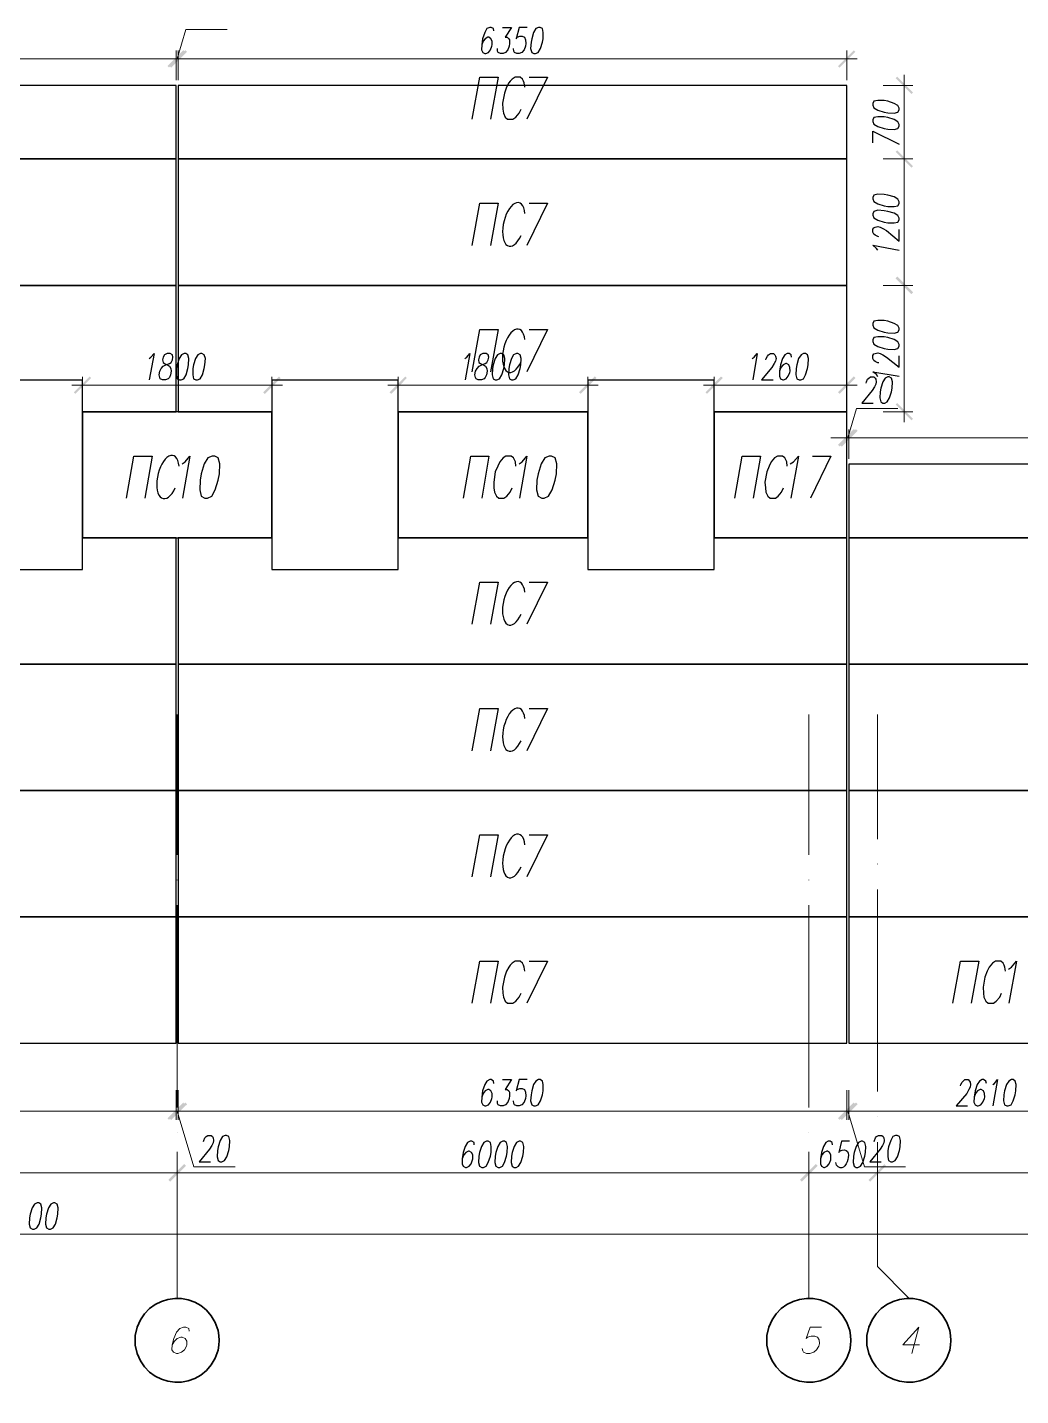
# Model space of a CAD drawing. Header units: millimetres. Extents: x 148937 to 2048786, y 870 to 351006.
# Drawn here: x 532975 to 542409, y 281122 to 294122 of the extents above; entities that cross this region are included whole.
import ezdxf

# ---------------------------------------------------------------- set-up
doc = ezdxf.new("R2010")
doc.units = ezdxf.units.MM
doc.layers.add('PDF _Геометрия', color=7, linetype='Continuous')
doc.layers.add('PDF _Сплошная заливка', color=7, linetype='Continuous', true_color=0x007eff)

msp = doc.modelspace()

# ---------------------------------------------------------------- linework, layer by layer
at = {"layer": 'PDF _Геометрия', "color": 150, "lineweight": 9, "true_color": 0x007eff}
for points in [[(534396.75911, 293823.77652), (534480.53999, 294103.04613), (534871.51743, 294103.04613)], [(528308.68256, 293823.77652), (534486.98538, 293823.77652)], [(534388.16654, 293823.77652), (534237.7906, 293823.77652)], [(534306.53503, 293823.77652), (540856.48139, 293823.77652)], [(534388.16654, 293823.77652), (534407.50059, 293823.77652), (534388.16654, 293823.77652)], [(534407.50199, 293823.77652), (534557.87793, 293823.77652)], [(540757.66259, 293621.84478), (540757.66259, 293903.26261)], [(541303.31207, 292771.14626), (541303.31207, 293671.25363)], [(541103.52629, 293570.28504), (541384.94412, 293570.28504)], [(541303.31207, 291572.43371), (541303.31207, 292970.92998)], [(541303.31207, 290371.5752), (541303.31207, 291772.21964)], [(533397.83453, 290723.88332), (535397.83457, 290723.88332)], [(533496.65117, 290521.95158), (533496.65117, 290803.36941)], [(535296.86704, 290521.95158), (535296.86704, 290803.36941)], [(536396.75858, 290723.88332), (538396.75862, 290723.88332)], [(536497.72773, 290521.95158), (536497.72773, 290803.36941)], [(538297.94142, 290521.95158), (538297.94142, 290803.36941)], [(539397.83514, 290723.88332), (540856.48183, 290723.88332)], [(539496.65178, 290521.95158), (539496.65178, 290803.36941)], [(540757.66259, 290521.95158), (540757.66259, 290803.36941)], [(540766.25515, 290223.34697), (540850.03603, 290502.61657), (541241.01347, 290502.61657)], [(541103.52629, 290470.39403), (541384.94412, 290470.39403)], [(540757.66259, 290023.56336), (540757.66259, 290302.83296)], [(540757.66259, 290223.34697), (540607.28665, 290223.34697)], [(540676.02888, 290223.34697), (545485.91059, 290223.34697)], [(540757.66259, 290223.34697), (540776.99663, 290223.34697), (540757.66259, 290223.34697)], [(540776.99585, 290223.34697), (540927.37179, 290223.34697)], [(534486.98537, 283823.77696), (528308.68254, 283823.77696)], [(534388.16654, 283823.77696), (534237.7906, 283823.77696)], [(540856.48141, 283823.77696), (534306.53504, 283823.77696)], [(534407.50199, 283823.77696), (534388.16794, 283823.77696), (534407.50199, 283823.77696)], [(534396.75911, 283823.77696), (534555.72796, 283295.31294), (534946.7054, 283295.31294)], [(534407.50199, 283823.77696), (534557.87793, 283823.77696)], [(540757.66259, 283823.77696), (540607.28665, 283823.77696)], [(543485.91003, 283823.77696), (540676.02808, 283823.77696)], [(540776.99585, 283823.77696), (540757.6618, 283823.77696), (540776.99585, 283823.77696)], [(540766.25515, 283823.77696), (540925.224, 283295.31294), (541316.20144, 283295.31294)], [(540776.99585, 283823.77696), (540927.37179, 283823.77696)]]:
    msp.add_lwpolyline(points, dxfattribs=at)
at = {"layer": 'PDF _Геометрия', "lineweight": 25}
for points in [[(537406.42823, 294088.00871), (537402.13177, 294111.63921), (537380.6495, 294122.38035), (537365.6119, 294122.38035), (537339.83317, 294111.63921), (537318.35089, 294075.11934), (537299.01684, 294014.96897), (537290.42393, 293956.96682), (537288.2757, 293907.55758), (537301.16507, 293883.92708), (537320.49912, 293873.18594), (537329.09203, 293873.18594), (537354.87076, 293883.92708), (537374.20481, 293907.55758), (537387.09418, 293944.07745), (537389.24241, 293956.96682), (537389.24241, 293991.33846), (537376.35304, 294014.96897), (537357.01899, 294027.85833), (537348.42608, 294027.85833), (537322.64735, 294014.96897), (537303.3133, 293991.33846), (537290.42393, 293956.96682)], [(537488.05975, 294122.38114), (537573.98885, 294122.38114), (537511.69025, 294027.85912), (537533.17253, 294027.85912), (537548.21012, 294014.96975), (537552.50658, 294004.22861), (537554.6548, 293967.70874), (537550.35835, 293944.07824), (537537.46898, 293907.55837), (537515.98671, 293883.92786), (537492.3562, 293873.18672), (537468.7257, 293873.18672), (537447.24342, 293883.92786), (537440.79874, 293896.81723), (537438.65051, 293920.44773)], [(537722.21578, 294122.38114), (537644.87958, 294122.38114), (537616.95262, 294014.96975), (537627.69376, 294027.85912), (537653.47249, 294038.60026), (537674.95477, 294038.60026), (537696.43705, 294027.85912), (537707.17819, 294004.22861), (537709.32641, 293967.70874), (537705.02996, 293944.07824), (537692.14059, 293907.55837), (537670.65831, 293883.92786), (537647.02781, 293873.18672), (537623.3973, 293873.18672), (537601.91503, 293883.92786), (537595.47034, 293896.81723), (537593.32212, 293920.44773)], [(537200.19802, 293250.20121), (537271.08953, 293649.77157), (537445.09598, 293649.77157), (537374.20446, 293250.20121)], [(537700.73438, 293555.24806), (537694.28969, 293593.91616), (537685.69678, 293611.10198), (537677.10387, 293630.43603), (537655.62159, 293649.77008), (537606.21236, 293649.77008), (537578.2854, 293630.43603), (537561.09957, 293611.10198), (537546.06198, 293593.91616), (537526.72793, 293555.24806), (537505.24565, 293497.24591), (537488.05983, 293402.72389), (537490.20806, 293344.72174), (537496.65274, 293308.20187), (537513.83857, 293269.53377), (537535.32084, 293250.19973), (537584.73008, 293250.19973), (537612.65704, 293269.53377), (537644.88046, 293308.20187), (537664.2145, 293344.72174)], [(537741.55123, 293649.7706), (537915.55767, 293649.7706), (537720.06895, 293250.20025)], [(541004.70965, 293026.78588), (541004.70965, 293136.34549), (541253.90406, 293013.89651)], [(537200.19802, 292049.34052), (537271.08953, 292451.0591), (537445.09598, 292451.0591), (537374.20446, 292049.34052)], [(537741.55123, 292451.06024), (537915.55767, 292451.06024), (537720.06895, 292049.34166)], [(541062.71162, 292133.12236), (541051.97048, 292135.27059), (541028.33998, 292148.15996), (541015.45061, 292156.75287), (541004.70947, 292176.08692), (541004.70947, 292206.16211), (541015.45061, 292219.05147), (541028.33998, 292225.49616), (541051.97048, 292229.79261), (541075.60099, 292225.49616), (541099.23149, 292212.60679), (541135.75136, 292191.12451), (541253.90389, 292092.30604), (541253.90389, 292201.86565)], [(541051.96873, 292004.22739), (541039.07937, 292021.41321), (541004.70772, 292051.4884), (541253.90214, 292006.37562)], [(537200.19802, 290850.63016), (537271.08953, 291250.20051), (537445.09598, 291250.20051), (537374.20446, 290850.63016)], [(537741.55123, 291250.19955), (537915.55767, 291250.19955), (537720.06895, 290850.6292)], [(534130.38097, 290975.22667), (534147.56679, 290988.11603), (534177.64198, 291022.48768), (534132.5292, 290773.29326)], [(537129.30502, 290975.22667), (537148.63907, 290988.11603), (537176.56603, 291022.48768), (537133.60147, 290773.29326)], [(539859.70279, 290975.22667), (539876.88861, 290988.11603), (539906.9638, 291022.48768), (539863.99925, 290773.29326)], [(539988.59776, 290962.33782), (539990.74599, 290975.22719), (540003.63536, 290998.85769), (540014.3765, 291011.74706), (540031.56232, 291022.4882), (540061.63751, 291022.4882), (540074.52687, 291011.74706), (540080.97156, 290998.85769), (540085.26801, 290975.22719), (540080.97156, 290951.59669), (540068.08219, 290927.96618), (540046.59991, 290891.44631), (539947.78144, 290773.29378), (540057.34105, 290773.29378)], [(540233.4945, 290988.11551), (540229.19804, 291011.74601), (540209.86399, 291022.48715), (540192.67817, 291022.48715), (540169.04767, 291011.74601), (540145.41716, 290975.22614), (540128.23134, 290915.07576), (540117.4902, 290857.07362), (540117.4902, 290807.66438), (540128.23134, 290784.03387), (540149.71362, 290773.29274), (540156.1583, 290773.29274), (540181.93703, 290784.03387), (540201.27108, 290807.66438), (540216.30868, 290844.18425), (540218.45691, 290857.07362), (540216.30868, 290891.44526), (540205.56754, 290915.07576), (540184.08526, 290927.96513), (540177.64058, 290927.96513), (540151.86185, 290915.07576), (540132.5278, 290891.44526), (540117.4902, 290857.07362)], [(541062.71162, 290934.40981), (541051.97048, 290936.55804), (541028.33998, 290947.29918), (541015.45061, 290958.04032), (541004.70947, 290975.22614), (541004.70947, 291005.30133), (541015.45061, 291020.33892), (541028.33998, 291024.63538), (541051.97048, 291028.93183), (541075.60099, 291024.63538), (541099.23149, 291011.74601), (541135.75136, 290990.26373), (541253.90389, 290893.59349), (541253.90389, 291001.00487)], [(541051.96873, 290803.36889), (541039.07937, 290822.70293), (541004.70772, 290850.6299), (541253.90214, 290807.66534)], [(540942.40921, 290743.21877), (540944.55743, 290756.10814), (540955.29857, 290779.73864), (540966.03971, 290790.47978), (540983.22553, 290803.36915), (541015.44895, 290803.36915), (541028.33832, 290790.47978), (541032.63477, 290779.73864), (541036.93123, 290756.10814), (541032.63477, 290732.47763), (541021.89363, 290706.6989), (540998.26313, 290672.32726), (540901.59288, 290552.02651), (541009.00427, 290552.02651)], [(533917.70415, 289649.77056), (533986.44744, 290049.34091), (534160.45388, 290049.34091), (534089.56237, 289649.77056)], [(534444.02038, 289974.15395), (534471.94734, 289993.488), (534519.20835, 290049.34192), (534448.31683, 289649.77157)], [(537116.41618, 289649.77056), (537187.30769, 290049.34091), (537359.16591, 290049.34091), (537290.42262, 289649.77056)], [(537614.80439, 289954.8185), (537610.50794, 289993.4866), (537601.91503, 290012.82065), (537591.17389, 290032.1547), (537569.69161, 290049.34052), (537520.28237, 290049.34052), (537492.35541, 290032.1547), (537462.28023, 289993.4866), (537442.94618, 289954.8185), (537419.31567, 289898.96458), (537404.27808, 289802.29433), (537406.42631, 289746.44041), (537410.72276, 289707.77232), (537430.05681, 289669.10422), (537451.53909, 289649.77017), (537500.94832, 289649.77017), (537528.87528, 289669.10422), (537558.95047, 289707.77232), (537578.28452, 289746.44041)], [(537644.88054, 289974.15395), (537672.8075, 289993.488), (537720.06851, 290049.34192), (537649.177, 289649.77157)], [(539694.28943, 289649.77056), (539765.18095, 290049.34091), (539937.03916, 290049.34091), (539868.29588, 289649.77056)], [(540192.67765, 289954.8185), (540188.38119, 289993.4866), (540179.78828, 290012.82065), (540169.04714, 290032.1547), (540147.56487, 290049.34052), (540098.15563, 290049.34052), (540070.22867, 290032.1547), (540040.15348, 289993.4866), (540020.81943, 289954.8185), (539997.18893, 289898.96458), (539980.0031, 289802.29433), (539984.29956, 289746.44041), (539988.59602, 289707.77232), (540007.93006, 289669.10422), (540029.41234, 289649.77017), (540078.82158, 289649.77017), (540106.74854, 289669.10422), (540136.82373, 289707.77232), (540156.15778, 289746.44041)], [(540220.60566, 289974.15395), (540250.68085, 289993.488), (540297.94185, 290049.34192), (540227.05034, 289649.77157)], [(540433.28029, 290049.34105), (540607.28673, 290049.34105), (540411.79801, 289649.77069)], [(537200.19802, 288451.0591), (537271.08953, 288850.62946), (537445.09598, 288850.62946), (537374.20446, 288451.0591)], [(537741.55123, 288850.63068), (537915.55767, 288850.63068), (537720.06895, 288451.06033)], [(537200.19802, 287250.2006), (537271.08953, 287649.77095), (537445.09598, 287649.77095), (537374.20446, 287250.2006)], [(537741.55123, 287649.76999), (537915.55767, 287649.76999), (537720.06895, 287250.19964)], [(537200.19802, 286051.48914), (537271.08953, 286451.0595), (537445.09598, 286451.0595), (537374.20446, 286051.48914)], [(537741.55123, 286451.05963), (537915.55767, 286451.05963), (537720.06895, 286051.48927)], [(537200.19802, 284850.62955), (537271.08953, 285250.1999), (537445.09598, 285250.1999), (537374.20446, 284850.62955)], [(537700.73438, 285155.67858), (537694.28969, 285194.34668), (537685.69678, 285211.5325), (537677.10387, 285230.86655), (537655.62159, 285250.2006), (537606.21236, 285250.2006), (537578.2854, 285230.86655), (537561.09957, 285211.5325), (537546.06198, 285194.34668), (537526.72793, 285155.67858), (537505.24565, 285097.67643), (537488.05983, 285003.15441), (537490.20806, 284945.15226), (537496.65274, 284908.63239), (537513.83857, 284869.96429), (537535.32084, 284850.63024), (537584.73008, 284850.63024), (537612.65704, 284869.96429), (537644.88046, 284908.63239), (537664.2145, 284945.15226)], [(537741.55123, 285250.20112), (537915.55767, 285250.20112), (537720.06895, 284850.63077)], [(541765.18191, 284850.62955), (541836.07342, 285250.1999), (542010.07987, 285250.1999), (541939.18835, 284850.62955)], [(542265.71826, 285155.67858), (542259.27358, 285194.34668), (542250.68067, 285211.5325), (542242.08776, 285230.86655), (542220.60548, 285250.2006), (542171.19625, 285250.2006), (542141.12106, 285230.86655), (542126.08346, 285211.5325), (542111.04587, 285194.34668), (542091.71182, 285155.67858), (542068.08131, 285097.67643), (542053.04372, 285003.15441), (542055.19195, 284945.15226), (542059.4884, 284908.63239), (542078.82245, 284869.96429), (542100.30473, 284850.63024), (542149.71397, 284850.63024), (542177.64093, 284869.96429), (542209.86434, 284908.63239), (542227.05017, 284945.15226)], [(542293.64627, 285175.01184), (542321.57323, 285194.34589), (542368.83424, 285250.19981), (542297.94273, 284850.62946)], [(537406.42823, 284088.00914), (537402.13177, 284111.63965), (537380.6495, 284124.52902), (537365.6119, 284124.52902), (537339.83317, 284111.63965), (537318.35089, 284077.26801), (537299.01684, 284017.11763), (537290.42393, 283956.96725), (537288.2757, 283909.70624), (537301.16507, 283886.07574), (537320.49912, 283875.3346), (537329.09203, 283875.3346), (537354.87076, 283886.07574), (537374.20481, 283909.70624), (537387.09418, 283946.22612), (537389.24241, 283956.96725), (537389.24241, 283993.48713), (537376.35304, 284017.11763), (537357.01899, 284030.007), (537348.42608, 284030.007), (537322.64735, 284017.11763), (537303.3133, 283993.48713), (537290.42393, 283956.96725)], [(537488.05975, 284124.52972), (537573.98885, 284124.52972), (537511.69025, 284030.0077), (537533.17253, 284030.0077), (537548.21012, 284017.11833), (537552.50658, 284006.37719), (537554.6548, 283969.85732), (537550.35835, 283946.22682), (537537.46898, 283909.70694), (537515.98671, 283886.07644), (537492.3562, 283875.3353), (537468.7257, 283875.3353), (537447.24342, 283886.07644), (537440.79874, 283898.96581), (537438.65051, 283922.59631)], [(537722.21578, 284124.52972), (537644.87958, 284124.52972), (537616.95262, 284017.11833), (537627.69376, 284030.0077), (537653.47249, 284040.74883), (537674.95477, 284040.74883), (537696.43705, 284030.0077), (537707.17819, 284006.37719), (537709.32641, 283969.85732), (537705.02996, 283946.22682), (537692.14059, 283909.70694), (537670.65831, 283886.07644), (537647.02781, 283875.3353), (537623.3973, 283875.3353), (537601.91503, 283886.07644), (537595.47034, 283898.96581), (537593.32212, 283922.59631)], [(541838.22086, 284064.37851), (541840.36909, 284077.26788), (541853.25846, 284100.89838), (541861.85137, 284111.63952), (541879.03719, 284124.52888), (541911.2606, 284124.52888), (541924.14997, 284111.63952), (541930.59465, 284100.89838), (541932.74288, 284077.26788), (541928.44643, 284053.63737), (541917.70529, 284030.00687), (541896.22301, 283993.48699), (541797.40454, 283875.33447), (541904.81592, 283875.33447)], [(542083.11978, 284088.00914), (542078.82333, 284111.63965), (542057.34105, 284124.52902), (542042.30346, 284124.52902), (542016.52472, 284111.63965), (541995.04245, 284077.26801), (541977.85663, 284017.11763), (541967.11549, 283956.96725), (541964.96726, 283909.70624), (541977.85663, 283886.07574), (541997.19067, 283875.3346), (542005.78359, 283875.3346), (542031.56232, 283886.07574), (542050.89637, 283909.70624), (542065.93396, 283946.22612), (542068.08219, 283956.96725), (542065.93396, 283993.48713), (542055.19282, 284017.11763), (542033.71055, 284030.007), (542025.11763, 284030.007), (541999.3389, 284017.11763), (541980.00485, 283993.48713), (541967.11549, 283956.96725)], [(542143.26771, 284077.26844), (542160.45353, 284088.00958), (542188.38049, 284124.52945), (542145.41594, 283875.33504)], [(534648.10245, 283535.91523), (534650.25068, 283546.65637), (534660.99181, 283570.28688), (534671.73295, 283583.17624), (534688.91877, 283593.91738), (534718.99396, 283593.91738), (534734.03156, 283583.17624), (534738.32801, 283570.28688), (534742.62447, 283546.65637), (534738.32801, 283523.02587), (534725.43865, 283499.39536), (534703.95637, 283462.87549), (534607.28612, 283344.72297), (534714.69751, 283344.72297)], [(537219.53128, 283503.69094), (537217.38305, 283527.32145), (537195.90078, 283540.21082), (537180.86318, 283540.21082), (537155.08445, 283527.32145), (537133.60217, 283490.80158), (537114.26812, 283432.79943), (537103.52698, 283372.64905), (537103.52698, 283325.38804), (537114.26812, 283301.75754), (537135.7504, 283288.86817), (537144.34331, 283288.86817), (537170.12204, 283301.75754), (537189.45609, 283325.38804), (537202.34546, 283361.90792), (537204.49369, 283372.64905), (537204.49369, 283409.16893), (537191.60432, 283432.79943), (537172.27027, 283443.54057), (537163.67736, 283443.54057), (537137.89863, 283432.79943), (537118.56458, 283409.16893), (537103.52698, 283372.64905)], [(540622.32319, 283503.69094), (540618.02674, 283527.32145), (540598.69269, 283540.21082), (540581.50686, 283540.21082), (540557.87636, 283527.32145), (540536.39408, 283490.80158), (540517.06003, 283432.79943), (540506.31889, 283372.64905), (540506.31889, 283325.38804), (540517.06003, 283301.75754), (540538.54231, 283288.86817), (540547.13522, 283288.86817), (540570.76573, 283301.75754), (540590.09977, 283325.38804), (540605.13737, 283361.90792), (540607.2856, 283372.64905), (540605.13737, 283409.16893), (540594.39623, 283432.79943), (540572.91395, 283443.54057), (540566.46927, 283443.54057), (540540.69054, 283432.79943), (540521.35649, 283409.16893), (540506.31889, 283372.64905)], [(540783.44027, 283540.21152), (540706.10407, 283540.21152), (540680.32534, 283432.80013), (540688.91825, 283443.54127)], [(541017.59849, 283535.91523), (541019.74672, 283546.65637), (541030.48785, 283570.28688), (541041.22899, 283583.17624), (541058.41481, 283593.91738), (541090.63823, 283593.91738), (541103.5276, 283583.17624), (541107.82405, 283570.28688), (541112.12051, 283546.65637), (541107.82405, 283523.02587), (541097.08291, 283499.39536), (541073.45241, 283462.87549), (540976.78216, 283344.72297), (541084.19355, 283344.72297)], [(540658.84306, 283312.49938), (540654.54661, 283336.12988)]]:
    msp.add_lwpolyline(points, dxfattribs=at)
for points in [[(537829.62716, 294122.38114), (537803.84843, 294111.64), (537782.36616, 294075.12013), (537765.18033, 294014.96975), (537758.73565, 293980.59811), (537754.43919, 293920.44773), (537765.18033, 293883.92786), (537784.51438, 293873.18672), (537801.7002, 293873.18672), (537825.33071, 293883.92786), (537848.96121, 293920.44773), (537866.14704, 293980.59811), (537872.59172, 294014.96975), (537874.73995, 294075.12013), (537866.14704, 294111.64), (537844.66476, 294122.38114)], [(541004.70965, 293383.39028), (541015.45078, 293357.61155), (541051.97066, 293336.12927), (541112.12103, 293316.79522), (541146.49268, 293310.35054), (541206.64305, 293308.20231), (541243.16292, 293316.79522), (541253.90406, 293338.2775), (541253.90406, 293353.31509), (541243.16292, 293379.09382), (541206.64305, 293400.5761), (541146.49268, 293419.91015), (541112.12103, 293426.35483), (541051.97066, 293428.50306), (541015.45078, 293419.91015), (541004.70965, 293398.42787)], [(541004.70965, 293228.71762), (541015.45078, 293202.93889), (541051.97066, 293181.45661), (541112.12103, 293162.12256), (541146.49268, 293155.67788), (541206.64305, 293153.52965), (541243.16292, 293162.12256), (541253.90406, 293183.60484), (541253.90406, 293198.64243), (541243.16292, 293224.42117), (541206.64305, 293245.90344), (541146.49268, 293265.23749), (541112.12103, 293271.68218), (541051.97066, 293273.8304), (541015.45078, 293265.23749), (541004.70965, 293243.75522)], [(541004.70965, 292491.87491), (541015.45078, 292468.2444), (541051.97066, 292444.6139), (541112.12103, 292427.42807), (541146.49268, 292420.98339), (541206.64305, 292418.83516), (541243.16292, 292427.42807), (541253.90406, 292448.91035), (541253.90406, 292463.94795), (541243.16292, 292489.72668), (541206.64305, 292511.20896), (541146.49268, 292528.39478), (541112.12103, 292534.83946), (541051.97066, 292539.13592), (541015.45078, 292528.39478), (541004.70965, 292506.9125)], [(541004.70965, 292337.20443), (541015.45078, 292311.4257), (541051.97066, 292289.94342), (541112.12103, 292272.7576), (541146.49268, 292266.31292), (541206.64305, 292264.16469), (541243.16292, 292272.7576), (541253.90406, 292294.23988), (541253.90406, 292309.27747), (541243.16292, 292335.05621), (541206.64305, 292356.53848), (541146.49268, 292373.7243), (541112.12103, 292380.16899), (541051.97066, 292384.46544), (541015.45078, 292373.7243), (541004.70965, 292352.24203)], [(541004.70965, 291293.16454), (541015.45078, 291267.38581), (541051.97066, 291245.90353), (541112.12103, 291226.56948), (541146.49268, 291220.1248), (541206.64305, 291217.97657), (541243.16292, 291226.56948), (541253.90406, 291248.05176), (541253.90406, 291263.08935), (541243.16292, 291288.86809), (541206.64305, 291310.35036), (541146.49268, 291329.68441), (541112.12103, 291336.1291), (541051.97066, 291338.27732), (541015.45078, 291329.68441), (541004.70965, 291308.20214)], [(541004.70965, 291138.49188), (541015.45078, 291112.71315), (541051.97066, 291091.23087), (541112.12103, 291071.89683), (541146.49268, 291065.45214), (541206.64305, 291063.30391), (541243.16292, 291071.89683), (541253.90406, 291093.3791), (541253.90406, 291108.4167), (541243.16292, 291134.19543), (541206.64305, 291155.67771), (541146.49268, 291175.01176), (541112.12103, 291181.45644), (541051.97066, 291183.60467), (541015.45078, 291175.01176), (541004.70965, 291153.52948)], [(534302.23656, 291022.48794), (534276.45783, 291011.7468), (534263.56846, 290988.11629), (534259.27201, 290962.33756), (534263.56846, 290938.70706), (534276.45783, 290927.96592), (534306.53302, 290915.07655), (534325.86707, 290904.33541), (534338.75643, 290880.70491), (534340.90466, 290857.0744), (534334.45998, 290820.55453), (534323.71884, 290796.92403), (534312.9777, 290784.03466), (534287.19897, 290773.29352), (534257.12378, 290773.29352), (534235.6415, 290784.03466), (534231.34505, 290796.92403), (534227.04859, 290820.55453), (534233.49328, 290857.0744), (534244.23441, 290880.70491), (534265.71669, 290904.33541), (534289.3472, 290915.07655), (534323.71884, 290927.96592), (534340.90466, 290938.70706), (534351.6458, 290962.33756), (534355.94225, 290988.11629), (534353.79403, 291011.7468), (534332.31175, 291022.48794)], [(534463.35364, 291022.48794), (534437.57491, 291011.7468), (534416.09263, 290975.22693), (534398.90681, 290915.07655), (534392.46213, 290880.70491), (534390.3139, 290820.55453), (534398.90681, 290784.03466), (534420.38909, 290773.29352), (534435.42668, 290773.29352), (534461.20541, 290784.03466), (534482.68769, 290820.55453), (534499.87351, 290880.70491), (534506.31819, 290915.07655), (534508.46642, 290975.22693), (534499.87351, 291011.7468), (534478.39123, 291022.48794)], [(534618.02848, 291022.48794), (534592.24975, 291011.7468), (534570.76747, 290975.22693), (534553.58165, 290915.07655), (534547.13697, 290880.70491), (534544.98874, 290820.55453), (534553.58165, 290784.03466), (534575.06393, 290773.29352), (534590.10152, 290773.29352), (534615.88026, 290784.03466), (534637.36253, 290820.55453), (534654.54835, 290880.70491), (534660.99304, 290915.07655), (534665.28949, 290975.22693), (534654.54835, 291011.7468), (534633.06608, 291022.48794)], [(537301.1628, 291022.48794), (537275.38407, 291011.7468), (537264.64293, 290988.11629), (537260.34647, 290962.33756), (537262.4947, 290938.70706), (537277.53229, 290927.96592), (537305.45925, 290915.07655), (537326.94153, 290904.33541), (537337.68267, 290880.70491), (537341.97912, 290857.0744), (537335.53444, 290820.55453), (537322.64507, 290796.92403), (537314.05216, 290784.03466), (537288.27343, 290773.29352), (537256.05002, 290773.29352), (537236.71597, 290784.03466), (537230.27128, 290796.92403), (537225.97483, 290820.55453), (537232.41951, 290857.0744), (537245.30888, 290880.70491), (537264.64293, 290904.33541), (537290.42166, 290915.07655), (537322.64507, 290927.96592), (537339.8309, 290938.70706), (537352.72026, 290962.33756), (537357.01672, 290988.11629), (537352.72026, 291011.7468), (537331.23799, 291022.48794)], [(537464.4302, 291022.48794), (537438.65147, 291011.7468), (537417.16919, 290975.22693), (537397.83514, 290915.07655), (537391.39046, 290880.70491), (537389.24223, 290820.55453), (537397.83514, 290784.03466), (537419.31742, 290773.29352), (537434.35501, 290773.29352), (537460.13375, 290784.03466), (537481.61602, 290820.55453), (537500.95007, 290880.70491), (537507.39476, 290915.07655), (537509.54298, 290975.22693), (537500.95007, 291011.7468), (537479.4678, 291022.48794)], [(537619.10067, 291022.48794), (537593.32194, 291011.7468), (537571.83966, 290975.22693), (537552.50562, 290915.07655), (537546.06093, 290880.70491), (537543.9127, 290820.55453), (537552.50562, 290784.03466), (537573.98789, 290773.29352), (537589.02549, 290773.29352), (537614.80422, 290784.03466), (537636.2865, 290820.55453), (537655.62055, 290880.70491), (537662.06523, 290915.07655), (537664.21346, 290975.22693), (537655.62055, 291011.7468), (537634.13827, 291022.48794)], [(540347.35031, 291022.48794), (540323.7198, 291011.7468), (540300.0893, 290975.22693), (540282.90347, 290915.07655), (540276.45879, 290880.70491), (540274.31056, 290820.55453), (540282.90347, 290784.03466), (540304.38575, 290773.29352), (540319.42335, 290773.29352), (540345.20208, 290784.03466), (540366.68435, 290820.55453), (540383.87018, 290880.70491), (540390.31486, 290915.07655), (540394.61132, 290975.22693), (540383.87018, 291011.7468), (540364.53613, 291022.48794)], [(541146.49128, 290803.36889), (541120.71254, 290790.47952), (541099.23027, 290756.10788), (541079.89622, 290695.9575), (541075.59976, 290659.43763), (541071.30331, 290601.43548), (541079.89622, 290564.91561), (541101.37849, 290552.02624), (541118.56432, 290552.02624), (541142.19482, 290564.91561), (541163.6771, 290601.43548), (541183.01115, 290659.43763), (541189.45583, 290695.9575), (541191.60406, 290756.10788), (541183.01115, 290790.47952), (541161.52887, 290803.36889)], [(534729.73615, 290049.34105), (534688.91982, 290032.15522), (534654.54818, 289974.15308), (534624.47299, 289879.63106), (534615.88008, 289821.62891), (534611.58363, 289727.10689), (534626.62122, 289669.10474), (534658.84463, 289649.77069), (534684.62337, 289649.77069), (534725.43969, 289669.10474), (534759.81134, 289727.10689), (534787.7383, 289821.62891), (534798.47944, 289879.63106), (534802.77589, 289974.15308), (534787.7383, 290032.15522), (534755.51488, 290049.34105)], [(537930.59413, 290049.34105), (537889.7778, 290032.15522), (537855.40616, 289974.15308), (537825.33097, 289879.63106), (537814.58983, 289821.62891), (537810.29338, 289727.10689), (537825.33097, 289669.10474), (537859.70261, 289649.77069), (537883.33312, 289649.77069), (537924.14945, 289669.10474), (537958.52109, 289727.10689), (537988.59628, 289821.62891), (537999.33742, 289879.63106), (538003.63387, 289974.15308), (537988.59628, 290032.15522), (537954.22463, 290049.34105)], [(537829.62716, 284124.52972), (537803.84843, 284111.64035), (537782.36616, 284077.26871), (537765.18033, 284017.11833), (537758.73565, 283980.59846), (537754.43919, 283922.59631), (537765.18033, 283886.07644), (537784.51438, 283875.3353), (537801.7002, 283875.3353), (537825.33071, 283886.07644), (537848.96121, 283922.59631), (537866.14704, 283980.59846), (537872.59172, 284017.11833), (537874.73995, 284077.26871), (537866.14704, 284111.64035), (537844.66476, 284124.52972)], [(542321.5721, 284124.52972), (542295.79336, 284111.64035), (542274.31109, 284077.26871), (542254.97704, 284017.11833), (542248.53236, 283980.59846), (542246.38413, 283922.59631), (542254.97704, 283886.07644), (542276.45932, 283875.3353), (542291.49691, 283875.3353), (542317.27564, 283886.07644), (542338.75792, 283922.59631), (542358.09197, 283980.59846), (542364.53665, 284017.11833), (542366.68488, 284077.26871), (542358.09197, 284111.64035), (542336.60969, 284124.52972)], [(534852.18452, 283593.91721), (534826.40578, 283583.17607), (534804.92351, 283546.6562), (534785.58946, 283486.50582), (534779.14477, 283452.13418), (534776.99655, 283391.9838), (534785.58946, 283355.46393), (534807.07174, 283344.72279), (534822.10933, 283344.72279), (534847.88806, 283355.46393), (534869.37034, 283391.9838), (534888.70439, 283452.13418), (534895.14907, 283486.50582), (534897.2973, 283546.6562), (534888.70439, 283583.17607), (534867.22211, 283593.91721)], [(537335.53523, 283540.21152), (537309.7565, 283527.32215), (537288.27422, 283490.80228), (537268.94017, 283432.80013), (537262.49549, 283396.28026), (537260.34726, 283336.12988), (537268.94017, 283301.75824), (537290.42245, 283288.86887), (537305.46004, 283288.86887), (537331.23877, 283301.75824), (537352.72105, 283336.12988), (537372.0551, 283396.28026), (537378.49978, 283432.80013), (537380.64801, 283490.80228), (537372.0551, 283527.32215), (537350.57282, 283540.21152)], [(537490.20789, 283540.21152), (537464.42915, 283527.32215), (537442.94688, 283490.80228), (537423.61283, 283432.80013), (537417.16814, 283396.28026), (537415.01992, 283336.12988), (537423.61283, 283301.75824), (537445.0951, 283288.86887), (537462.28093, 283288.86887), (537485.91143, 283301.75824), (537507.39371, 283336.12988), (537526.72776, 283396.28026), (537533.17244, 283432.80013), (537535.32067, 283490.80228), (537526.72776, 283527.32215), (537505.24548, 283540.21152)], [(537644.88054, 283540.21152), (537619.10181, 283527.32215), (537597.61953, 283490.80228), (537578.28548, 283432.80013), (537573.98903, 283396.28026), (537569.69257, 283336.12988), (537580.43371, 283301.75824), (537599.76776, 283288.86887), (537616.95358, 283288.86887), (537640.58409, 283301.75824), (537662.06636, 283336.12988), (537681.40041, 283396.28026), (537687.8451, 283432.80013), (537689.99332, 283490.80228), (537681.40041, 283527.32215), (537659.91814, 283540.21152)], [(540892.99979, 283540.21152), (540867.22106, 283527.32215), (540845.73879, 283490.80228), (540826.40474, 283432.80013), (540819.96005, 283396.28026), (540817.81182, 283336.12988), (540826.40474, 283301.75824), (540847.88701, 283288.86887), (540862.92461, 283288.86887), (540888.70334, 283301.75824), (540910.18562, 283336.12988), (540929.51967, 283396.28026), (540935.96435, 283432.80013), (540938.11258, 283490.80228), (540929.51967, 283527.32215), (540908.03739, 283540.21152)], [(541221.67837, 283593.91721), (541195.89964, 283583.17607), (541174.41736, 283546.6562), (541155.08331, 283486.50582), (541148.63863, 283452.13418), (541146.4904, 283391.9838), (541155.08331, 283355.46393), (541176.56559, 283344.72279), (541191.60318, 283344.72279), (541217.38192, 283355.46393), (541238.86419, 283391.9838), (541258.19824, 283452.13418), (541264.64293, 283486.50582), (541266.79115, 283546.6562), (541258.19824, 283583.17607), (541236.71597, 283593.91721)], [(533067.00563, 282953.74518), (533041.2269, 282943.00404), (533019.74462, 282906.48417), (533002.5588, 282846.33379), (532996.11411, 282811.96215), (532991.81766, 282751.81177), (533002.5588, 282717.44013), (533024.04107, 282704.55076), (533039.07867, 282704.55076), (533064.8574, 282717.44013), (533086.33968, 282751.81177), (533103.5255, 282811.96215), (533109.97018, 282846.33379), (533112.11841, 282906.48417), (533103.5255, 282943.00404), (533082.04322, 282953.74518)], [(533221.68047, 282953.74518), (533195.90174, 282943.00404), (533174.41946, 282906.48417), (533157.23364, 282846.33379), (533150.78896, 282811.96215), (533146.4925, 282751.81177), (533157.23364, 282717.44013), (533178.71592, 282704.55076), (533193.75351, 282704.55076), (533219.53224, 282717.44013), (533241.01452, 282751.81177), (533258.20034, 282811.96215), (533264.64502, 282846.33379), (533266.79325, 282906.48417), (533258.20034, 282943.00404), (533236.71806, 282953.74518)]]:
    msp.add_lwpolyline(points, close=True, dxfattribs=at)
at = {"layer": 'PDF _Геометрия', "color": 150, "lineweight": 9, "true_color": 0x007eff}
for points in [[(534388.16654, 293903.26261), (534388.16654, 293621.84478)], [(534407.50199, 293903.26261), (534407.50199, 293621.84478)], [(541384.94412, 292872.11104), (541103.52629, 292872.11104)], [(541384.94412, 291671.25253), (541103.52629, 291671.25253)], [(540776.99585, 290302.83296), (540776.99585, 290023.56336)], [(534388.16654, 283744.29315), (534388.16654, 284023.56275)], [(534407.50199, 283744.29315), (534407.50199, 284023.56275)], [(540757.66259, 283744.29315), (540757.66259, 284023.56275)], [(540776.99585, 283744.29315), (540776.99585, 284023.56275)]]:
    msp.add_lwpolyline(points, close=True, dxfattribs=at)
at = {"layer": 'PDF _Геометрия', "color": 152, "lineweight": 30, "true_color": 0x2776bb}
for points in [[(528407.50138, 293570.28504), (528407.50138, 292872.11104), (534388.16708, 292872.11104), (534388.16708, 293570.28504)], [(534407.50199, 293570.28504), (534407.50199, 292872.11104), (540757.66315, 292872.11104), (540757.66315, 293570.28504)], [(528407.50138, 292872.11186), (528407.50138, 291671.25253), (534388.16708, 291671.25253), (534388.16708, 292872.11186)], [(534407.50199, 292872.11186), (534407.50199, 291671.25253), (540757.66315, 291671.25253), (540757.66315, 292872.11186)], [(533496.65117, 288970.93199), (533496.65117, 290771.14678), (532297.94011, 290771.14678), (532297.94011, 288970.93199)], [(536497.72773, 288970.93199), (536497.72773, 290771.14678), (535296.8684, 290771.14678), (535296.8684, 288970.93199)], [(539496.65178, 288970.93199), (539496.65178, 290771.14678), (538297.94072, 290771.14678), (538297.94072, 288970.93199)], [(533496.65117, 290470.39363), (533496.65117, 289271.68257), (535296.86596, 289271.68257), (535296.86596, 290470.39363)], [(536497.72773, 290470.39363), (536497.72773, 289271.68257), (538297.94252, 289271.68257), (538297.94252, 290470.39363)], [(539496.65178, 290470.39363), (539496.65178, 289271.68257), (540757.66148, 289271.68257), (540757.66148, 290470.39363)], [(540776.99585, 289972.00477), (540776.99585, 289271.68257), (545387.09234, 289271.68257), (545387.09234, 289972.00477)], [(540776.99585, 289271.6823), (540776.99585, 288070.82297), (545387.09234, 288070.82297), (545387.09234, 289271.6823)], [(528407.50138, 288070.82367), (528407.50138, 286872.11261), (534388.16708, 286872.11261), (534388.16708, 288070.82367)], [(534407.50199, 288070.82367), (534407.50199, 286872.11261), (540757.66315, 286872.11261), (540757.66315, 288070.82367)], [(540776.99585, 288070.82367), (540776.99585, 286872.11261), (545387.09234, 286872.11261), (545387.09234, 288070.82367)], [(528407.50138, 286872.11234), (528407.50138, 285671.25301), (534388.16708, 285671.25301), (534388.16708, 286872.11234)], [(534407.50199, 286872.11234), (534407.50199, 285671.25301), (540757.66315, 285671.25301), (540757.66315, 286872.11234)], [(528407.50138, 285671.25262), (528407.50138, 284472.54156), (534388.16708, 284472.54156), (534388.16708, 285671.25262)], [(534407.50199, 285671.25262), (534407.50199, 284472.54156), (540757.66315, 284472.54156), (540757.66315, 285671.25262)], [(540776.99585, 285671.25262), (540776.99585, 284472.54156), (543387.09259, 284472.54156), (543387.09259, 285671.25262)]]:
    msp.add_lwpolyline(points, close=True, dxfattribs=at)
for points in [[(533496.65117, 290470.39403), (534388.16567, 290470.39403), (534388.16567, 291671.25335), (528407.49976, 291671.25335), (528407.49976, 290470.39403), (529296.86589, 290470.39403)], [(539496.65178, 290470.39403), (540757.66148, 290470.39403), (540757.66148, 291671.25335), (534407.50037, 291671.25335), (534407.50037, 290470.39403), (535296.8665, 290470.39403)], [(536497.72773, 290470.39403), (538297.94252, 290470.39403)], [(529296.86862, 289271.68257), (528407.50234, 289271.68257), (528407.50234, 288070.82324), (534388.16819, 288070.82324), (534388.16819, 289271.68257), (533496.6539, 289271.68257)], [(535296.86704, 289271.68257), (534407.50077, 289271.68257), (534407.50077, 288070.82324), (540757.66203, 288070.82324), (540757.66203, 289271.68257), (539496.65233, 289271.68257)], [(538297.94142, 289271.68257), (536497.72663, 289271.68257)], [(544697.51142, 285671.25301), (545387.09252, 285671.25301), (545387.09252, 286872.11234), (540776.99585, 286872.11234), (540776.99585, 285671.25301), (543387.09259, 285671.25301)]]:
    msp.add_lwpolyline(points, dxfattribs=at)
at = {"layer": 'PDF _Геометрия', "color": 252, "lineweight": 5, "true_color": 0x989898}
for points in [[(534396.75911, 287593.91616), (534396.75911, 286259.86682)], [(540396.75972, 287593.91616), (540396.75972, 286259.86682)], [(541047.67245, 287593.91616), (541047.67245, 286410.24265)], [(541047.67245, 286171.79046), (541047.67245, 286173.93869)], [(534396.75911, 286021.41409), (534396.75911, 286023.56231)], [(540396.75972, 286021.41409), (540396.75972, 286023.56231)], [(541047.67245, 285931.18782), (541047.67245, 284010.67228)], [(534396.75911, 285780.81254), (534396.75911, 283860.297)], [(540396.75972, 285780.81254), (540396.75972, 283860.297)], [(541047.67245, 283770.07127), (541047.67245, 283772.2195)], [(534396.75911, 283621.84303), (534396.75911, 283623.99126)], [(540396.75972, 283621.84303), (540396.75972, 283623.99126)], [(541047.67245, 283531.61895), (541047.67245, 282347.94545), (541346.2761, 282047.19364)], [(534396.75911, 283381.24258), (534396.75911, 282047.19324)], [(540396.75972, 283381.24258), (540396.75972, 282047.19324)]]:
    msp.add_lwpolyline(points, dxfattribs=at)
at = {"layer": 'PDF _Геометрия', "color": 222, "lineweight": 9, "true_color": 0xdd00a5}
for points in [[(534396.75911, 283159.97495), (534396.75911, 283439.24455)], [(540396.75972, 283159.97495), (540396.75972, 283439.24455)], [(541047.67245, 283159.97495), (541047.67245, 283439.24455)]]:
    msp.add_lwpolyline(points, close=True, dxfattribs=at)
for points in [[(534497.72607, 283239.45876), (528297.94075, 283239.45876)], [(540497.72668, 283239.45876), (534297.94136, 283239.45876)], [(541146.49128, 283239.45876), (540297.94129, 283239.45876)], [(545496.65239, 283239.45876), (540946.70603, 283239.45876)], [(555496.6525, 282655.14056), (510297.94058, 282655.14056)]]:
    msp.add_lwpolyline(points, dxfattribs=at)
at = {"layer": 'PDF _Геометрия', "color": 252, "lineweight": 15, "true_color": 0x989898}
for points in [[(534512.76305, 281735.69936), (534508.4666, 281759.32987), (534480.53964, 281772.21923), (534459.05736, 281772.21923), (534422.53749, 281759.32987), (534392.4623, 281724.95822), (534366.68357, 281664.80785), (534349.49775, 281604.65747), (534347.34952, 281557.39646), (534362.38711, 281533.76596), (534392.4623, 281523.02482), (534403.20344, 281523.02482), (534437.57508, 281533.76596), (534465.50204, 281557.39646), (534486.98432, 281593.91633), (534489.13255, 281604.65747), (534489.13255, 281641.17734), (534474.09495, 281664.80785), (534444.01977, 281677.69721), (534433.27863, 281677.69721), (534398.90698, 281664.80785), (534370.98002, 281641.17734), (534349.49775, 281604.65747)], [(540517.05995, 281772.21993), (540409.64856, 281772.21993), (540370.98046, 281664.80855), (540383.86983, 281677.69791), (540420.3897, 281688.43905), (540452.61311, 281688.43905), (540480.54007, 281677.69791), (540495.57767, 281654.06741), (540497.7259, 281617.54754), (540491.28121, 281593.91703), (540469.79894, 281557.39716), (540444.0202, 281533.76666), (540407.50033, 281523.02552), (540375.27692, 281523.02552), (540347.34996, 281533.76666), (540338.75705, 281546.65602), (540334.46059, 281570.28653)], [(541374.20237, 281523.02552), (541440.79742, 281772.21993), (541288.27326, 281604.65817), (541449.39034, 281604.65817)]]:
    msp.add_lwpolyline(points, dxfattribs=at)
at = {"layer": 'PDF _Геометрия', "color": 5, "lineweight": 35}
for points in [[(534785.58955, 281555.24854), (534794.18246, 281600.36132), (534796.33068, 281647.62233), (534794.18246, 281694.88334), (534785.58955, 281739.99612)], [(540785.58797, 281555.24854), (540794.18088, 281600.36132), (540796.32911, 281647.62233), (540794.18088, 281694.88334), (540785.58797, 281739.99612)], [(541735.10532, 281555.24854), (541743.69823, 281600.36132), (541745.84646, 281647.62233), (541743.69823, 281694.88334), (541735.10532, 281739.99612)], [(533999.3382, 281694.88334), (533997.18998, 281647.62233), (533999.3382, 281600.36132)], [(539999.33663, 281694.88334), (539997.1884, 281647.62233), (539999.33663, 281600.36132)], [(540948.85398, 281694.88334), (540946.70575, 281647.62233), (540948.85398, 281600.36132)]]:
    msp.add_lwpolyline(points, dxfattribs=at)
at = {"layer": 'PDF _Геометрия', "lineweight": 25}
for centre, major_axis, ratio, start_param, end_param in [((537595.21117, 292249.63286), (-47.18921, -206.5591), 0.4662240876, 2.2055024993, 7.4378149026), ((537595.03897, 291049.48936), (-47.05986, -205.45823), 0.4717172463, 2.2180771285, 7.4323789232), ((534310.43023, 289849.77053), (-47.32008, -204.36553), 0.4728608091, 2.2161558824, 7.4364243293), ((537595.03896, 288649.91831), (-47.06012, -205.45938), 0.4717172463, 2.2180771117, 7.4323789233), ((537595.42106, 287449.67029), (-46.50878, -204.8443), 0.472526215, 2.2157138497, 7.4263735419), ((537595.21118, 286249.63224), (-47.18833, -206.55526), 0.4662240876, 2.2055025552, 7.437814903)]:
    msp.add_ellipse(centre, major_axis=major_axis, ratio=ratio, start_param=start_param, end_param=end_param, dxfattribs=at)
msp.add_open_spline([(540688.91825, 283443.54127), (540843.26841, 283525.78259), (540755.51331, 283193.77399), (540658.84306, 283312.49938)], degree=3, dxfattribs=at)
at = {"layer": 'PDF _Геометрия', "color": 5, "lineweight": 35}
for points in [[(534785.58955, 281739.99612), (534667.90247, 282172.89981), (534067.65188, 282137.63307), (533999.3382, 281694.88334)], [(540785.58797, 281739.99612), (540667.9009, 282172.89981), (540067.65031, 282137.63307), (539999.33663, 281694.88334)], [(541735.10532, 281739.99612), (541617.41825, 282172.89981), (541017.16765, 282137.63307), (540948.85398, 281694.88334)], [(533999.3382, 281600.36132), (534067.65188, 281157.61159), (534667.90247, 281122.34485), (534785.58955, 281555.24854)], [(539999.33663, 281600.36132), (540067.65031, 281157.61159), (540667.9009, 281122.34485), (540785.58797, 281555.24854)], [(540948.85398, 281600.36132), (541017.16765, 281157.61159), (541617.41825, 281122.34485), (541735.10532, 281555.24854)]]:
    msp.add_open_spline(points, degree=3, dxfattribs=at)
at = {"layer": 'PDF _Сплошная заливка', "lineweight": 9, "transparency": 33554559}
for points in [[(534304.38689, 293755.03385), (534319.42448, 293739.99626), (534454.76283, 293905.40979)], [(534304.38689, 293755.03385), (534319.42448, 293739.99626), (534454.76283, 293905.40979)], [(534319.42387, 293739.99687), (534454.76222, 293905.4104), (534469.79981, 293890.37281)], [(534319.42387, 293739.99687), (534454.76222, 293905.4104), (534469.79981, 293890.37281)], [(534474.09653, 293905.41023), (534340.90641, 293739.99669), (534323.72059, 293755.03429)], [(534474.09653, 293905.41023), (534340.90641, 293739.99669), (534323.72059, 293755.03429)], [(534491.28165, 293890.37324), (534474.09583, 293905.41084), (534340.90571, 293739.9973)], [(534491.28165, 293890.37324), (534474.09583, 293905.41084), (534340.90571, 293739.9973)], [(540673.88074, 293755.03385), (540688.91834, 293739.99626), (540824.25668, 293905.40979)], [(540688.91773, 293739.99687), (540824.25607, 293905.4104), (540839.29366, 293890.37281)], [(541387.09173, 293503.69051), (541221.6782, 293639.02885), (541236.71579, 293654.06645)], [(541372.05475, 293488.65353), (541387.09234, 293503.69112), (541221.67881, 293639.02947)], [(541387.09173, 292803.36836), (541221.6782, 292938.70671), (541236.71579, 292953.7443)], [(541221.67837, 292938.70776), (541387.09191, 292803.36941), (541372.05431, 292788.33182)], [(541372.05475, 292788.33138), (541387.09234, 292803.36897), (541221.67881, 292938.70732)], [(541236.71754, 292953.74474), (541221.67995, 292938.70714), (541387.09348, 292803.3688)], [(541387.09173, 291604.658), (541221.6782, 291737.84812), (541236.71579, 291755.03394)], [(541221.67837, 291737.84925), (541387.09191, 291604.65913), (541372.05431, 291587.47331)], [(541372.05475, 291587.47287), (541387.09234, 291604.6587), (541221.67881, 291737.84881)], [(541236.71754, 291755.03437), (541221.67995, 291737.84855), (541387.09348, 291604.65843)], [(533565.39603, 290805.51703), (533430.05768, 290640.10349), (533415.02009, 290655.14109)], [(533580.43301, 290790.48004), (533565.39542, 290805.51764), (533430.05707, 290640.1041)], [(535215.23334, 290655.14065), (535230.27093, 290640.10305), (535363.46105, 290805.51659)], [(535230.27251, 290640.10367), (535363.46263, 290805.5172), (535380.64845, 290790.47961)], [(536564.32227, 290805.51703), (536431.13215, 290640.10349), (536413.94633, 290655.14109)], [(536579.35925, 290790.48004), (536564.32165, 290805.51764), (536431.13154, 290640.1041)], [(538214.15958, 290655.14065), (538229.19717, 290640.10305), (538364.53552, 290805.51659)], [(538229.19874, 290640.10367), (538364.53709, 290805.5172), (538379.57468, 290790.47961)], [(539563.2485, 290805.51703), (539430.05838, 290640.10349), (539415.02079, 290655.14109)], [(539580.43362, 290790.48004), (539563.2478, 290805.51764), (539430.05768, 290640.1041)], [(540673.88074, 290655.14065), (540688.91834, 290640.10305), (540824.25668, 290805.51659)], [(540688.91773, 290640.10367), (540824.25607, 290805.5172), (540839.29366, 290790.47961)], [(541236.71754, 290554.17368), (541221.67995, 290539.13609), (541387.09348, 290403.79774)], [(541221.67837, 290539.1367), (541387.09191, 290403.79836), (541372.05431, 290388.76076)], [(540673.88074, 290156.75243), (540688.91834, 290139.56661), (540824.25668, 290304.98014)], [(540688.91773, 290139.56731), (540824.25607, 290304.98084), (540839.29366, 290289.94325)], [(540843.59257, 290304.98067), (540710.40245, 290139.56713), (540693.21663, 290156.75296)], [(540843.59257, 290304.98067), (540710.40245, 290139.56713), (540693.21663, 290156.75296)], [(540860.77769, 290289.9415), (540843.59187, 290304.97909), (540710.40175, 290139.56556)], [(540860.77769, 290289.9415), (540843.59187, 290304.97909), (540710.40175, 290139.56556)], [(534304.38689, 283757.18243), (534319.42448, 283742.14483), (534454.76283, 283907.55837)], [(534304.38689, 283757.18243), (534319.42448, 283742.14483), (534454.76283, 283907.55837)], [(534319.42387, 283742.14435), (534454.76222, 283907.55789), (534469.79981, 283890.37206)], [(534319.42387, 283742.14435), (534454.76222, 283907.55789), (534469.79981, 283890.37206)], [(534474.09653, 283907.5588), (534340.90641, 283742.14527), (534323.72059, 283757.18286)], [(534474.09653, 283907.5588), (534340.90641, 283742.14527), (534323.72059, 283757.18286)], [(534491.28165, 283890.3715), (534474.09583, 283907.55732), (534340.90571, 283742.14378)], [(534491.28165, 283890.3715), (534474.09583, 283907.55732), (534340.90571, 283742.14378)], [(540673.88074, 283757.18243), (540688.91834, 283742.14483), (540824.25668, 283907.55837)], [(540673.88074, 283757.18243), (540688.91834, 283742.14483), (540824.25668, 283907.55837)], [(540688.91773, 283742.14435), (540824.25607, 283907.55789), (540839.29366, 283890.37206)], [(540688.91773, 283742.14435), (540824.25607, 283907.55789), (540839.29366, 283890.37206)], [(540843.59257, 283907.5588), (540710.40245, 283742.14527), (540693.21663, 283757.18286)], [(540843.59257, 283907.5588), (540710.40245, 283742.14527), (540693.21663, 283757.18286)], [(540860.77769, 283890.3715), (540843.59187, 283907.55732), (540710.40175, 283742.14378)], [(540860.77769, 283890.3715), (540843.59187, 283907.55732), (540710.40175, 283742.14378)]]:
    msp.add_solid(points, dxfattribs=at)
at = {"layer": 'PDF _Сплошная заливка', "color": 222, "lineweight": 9, "true_color": 0xdd00a5, "transparency": 33554559}
for points in [[(534463.35364, 283323.2406), (534330.16352, 283155.67884), (534315.12593, 283172.86466)], [(534315.12759, 283172.86423), (534330.16518, 283155.67841), (534463.3553, 283323.24017)], [(534330.16457, 283155.6791), (534463.35469, 283323.24087), (534480.54051, 283306.05504)], [(534480.54095, 283306.05439), (534463.35513, 283323.24021), (534330.16501, 283155.67845)], [(540312.97788, 283172.86423), (540330.1637, 283155.67841), (540463.35382, 283323.24017)], [(540463.35425, 283323.2406), (540330.16413, 283155.67884), (540312.97831, 283172.86466)], [(540330.16518, 283155.6791), (540463.3553, 283323.24087), (540480.54112, 283306.05504)], [(540480.54156, 283306.05439), (540463.35574, 283323.24021), (540330.16562, 283155.67845)], [(541114.26699, 283323.2406), (540978.92864, 283155.67884), (540963.89105, 283172.86466)], [(540963.8928, 283172.86423), (540978.93039, 283155.67841), (541114.26874, 283323.24017)], [(540978.92978, 283155.6791), (541114.26812, 283323.24087), (541129.30572, 283306.05504)], [(541129.30615, 283306.05439), (541114.26856, 283323.24021), (540978.93021, 283155.67845)]]:
    msp.add_solid(points, dxfattribs=at)

doc.saveas('drawing.dxf')
